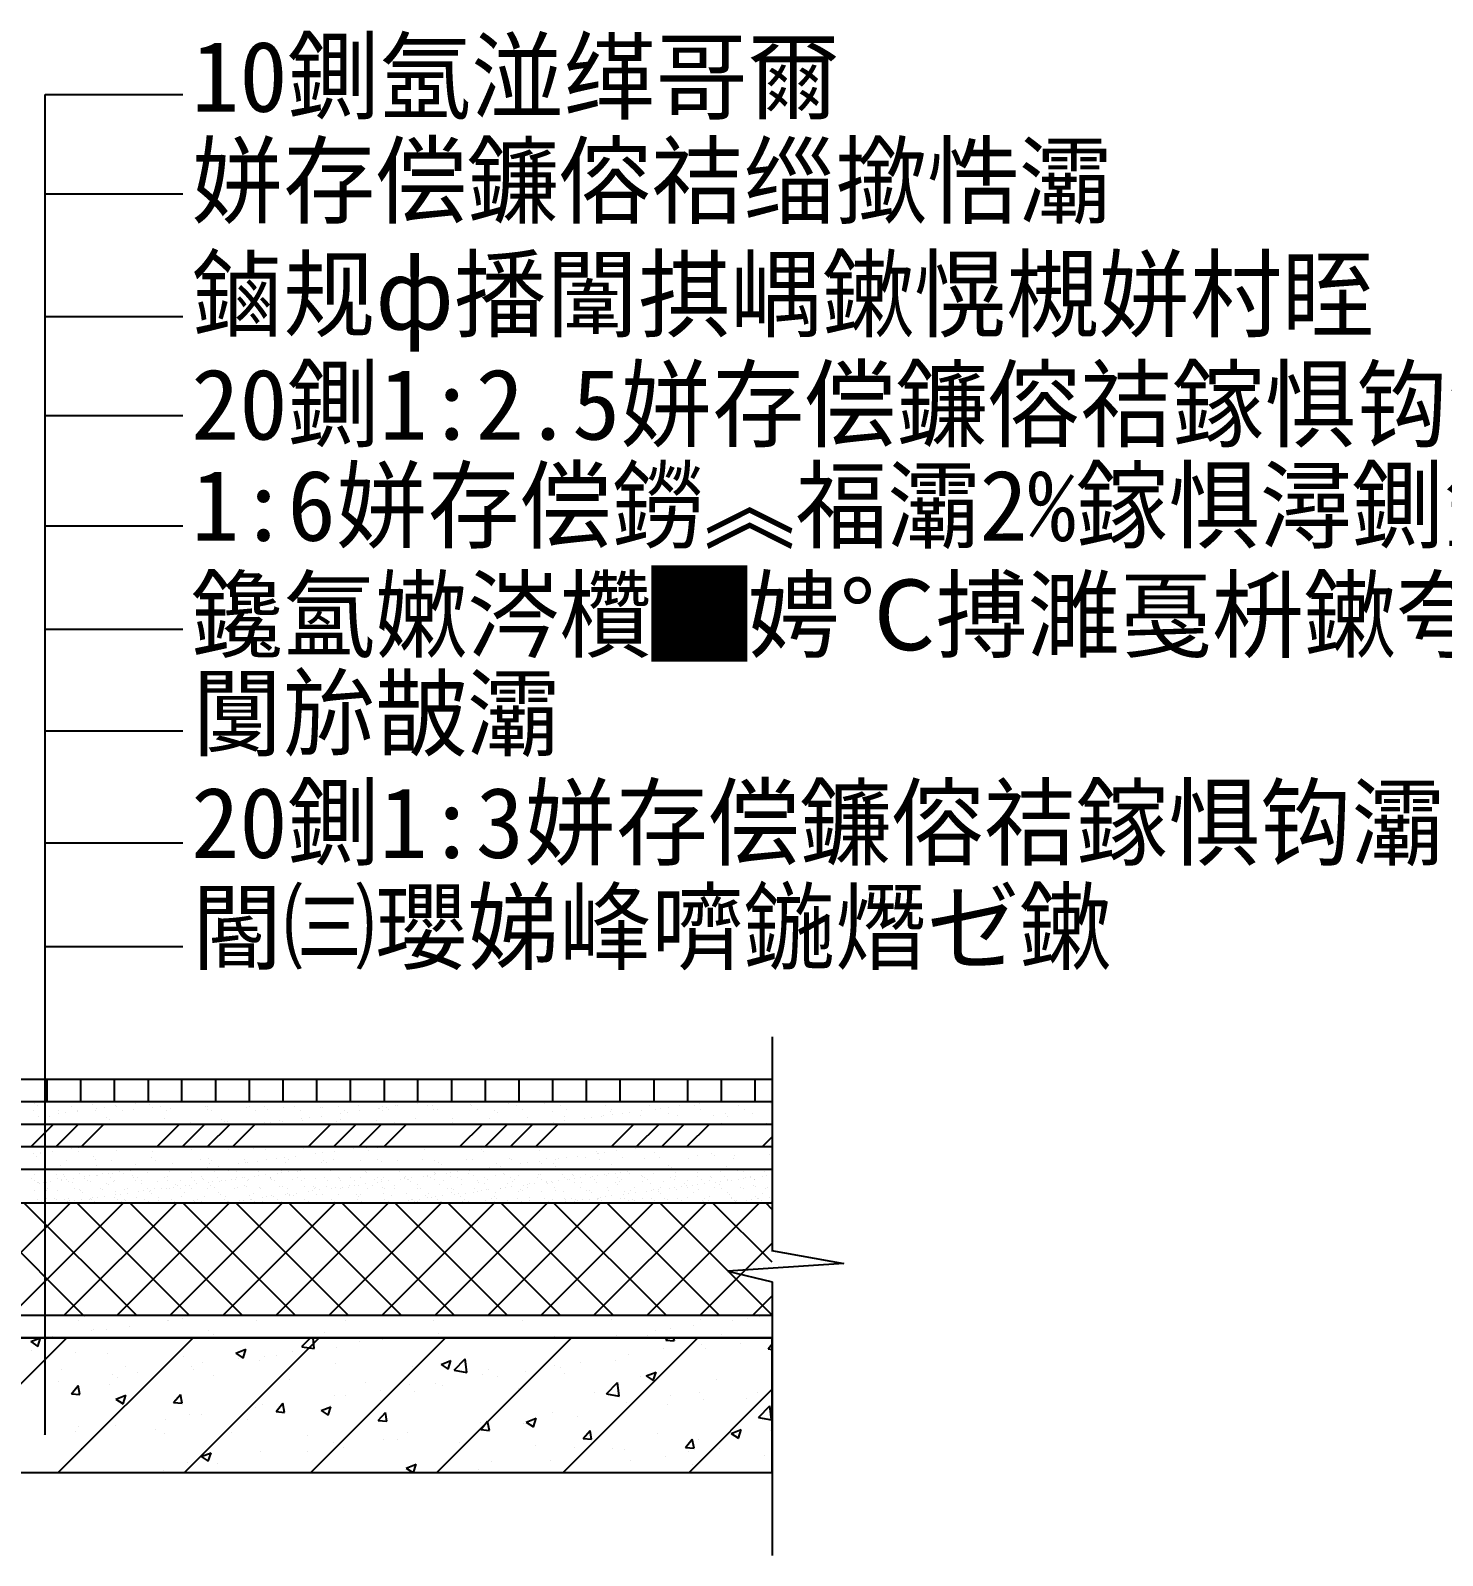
# Model space of a CAD drawing. Header units: metres. Extents: x 0 to 260, y 0 to 184.
# Drawn here: x 32.9 to 87.2, y 79.9 to 138.5 of the extents above; entities that cross this region are included whole.
import ezdxf

# ---------------------------------------------------------------- set-up
doc = ezdxf.new("R2010")
doc.units = ezdxf.units.M
doc.layers.add(' ', color=7, linetype='Continuous')

msp = doc.modelspace()

# ---------------------------------------------------------------- linework, layer by layer
for p, q in [((33.46, 84.57), (33.46, 136.09)), ((33.46, 136.09), (38.76, 136.09)), ((33.46, 132.27), (38.76, 132.27)), ((33.46, 127.55), (38.76, 127.55)), ((33.46, 123.74), (38.76, 123.74)), ((33.46, 119.51), (38.76, 119.51)), ((33.46, 115.53), (38.76, 115.53)), ((33.46, 111.63), (38.76, 111.63)), ((33.46, 107.32), (38.76, 107.32)), ((33.46, 103.34), (38.76, 103.34)), ((61.41, 99.86), (61.41, 91.64)), ((10.01, 98.24), (61.41, 98.24)), ((33.53, 98.25), (33.53, 97.41)), ((33.53, 98.25), (33.53, 97.41)), ((34.82, 98.25), (34.82, 97.41)), ((36.12, 98.25), (36.12, 97.41)), ((37.42, 98.25), (37.42, 97.41)), ((38.71, 98.25), (38.71, 97.41)), ((40.01, 98.25), (40.01, 97.41)), ((41.3, 98.25), (41.3, 97.41)), ((42.6, 98.25), (42.6, 97.41)), ((43.9, 98.25), (43.9, 97.41)), ((45.19, 98.25), (45.19, 97.41)), ((46.49, 98.25), (46.49, 97.41)), ((47.78, 98.25), (47.78, 97.41)), ((49.08, 98.25), (49.08, 97.41)), ((50.38, 98.25), (50.38, 97.41)), ((51.67, 98.25), (51.67, 97.41)), ((52.97, 98.25), (52.97, 97.41)), ((54.26, 98.25), (54.26, 97.41)), ((55.56, 98.25), (55.56, 97.41)), ((56.86, 98.25), (56.86, 97.41)), ((58.15, 98.25), (58.15, 97.41)), ((59.45, 98.25), (59.45, 97.41)), ((60.74, 98.25), (60.74, 97.41)), ((10.01, 97.38), (61.41, 97.38)), ((33.06, 97.32), (33.06, 97.32)), ((36.92, 97.3), (36.92, 97.3)), ((37.21, 97.34), (37.21, 97.34)), ((47.76, 97.31), (47.76, 97.31)), ((48.05, 97.35), (48.05, 97.35)), ((54.15, 97.34), (54.15, 97.34)), ((55.59, 97.36), (55.59, 97.36)), ((56.93, 97.37), (56.93, 97.37)), ((56.99, 97.35), (56.99, 97.35)), ((58.61, 97.32), (58.61, 97.32)), ((58.89, 97.36), (58.89, 97.36)), ((61.35, 97.3), (61.35, 97.3)), ((33.02, 97.03), (33.02, 97.03)), ((33.16, 97.22), (33.16, 97.22)), ((33.22, 96.82), (33.22, 96.82)), ((33.64, 96.79), (33.64, 96.79)), ((33.97, 96.92), (33.97, 96.92)), ((33.98, 97.03), (33.98, 97.03)), ((34.25, 96.95), (34.25, 96.95)), ((34.49, 97.18), (34.49, 97.18)), ((34.7, 97.01), (34.7, 97.01)), ((34.72, 97.03), (34.72, 97.03)), ((35.29, 97.27), (35.29, 97.27)), ((35.38, 97.03), (35.38, 97.03)), ((35.44, 97.11), (35.44, 97.11)), ((35.73, 97.15), (35.73, 97.15)), ((35.84, 96.77), (35.84, 96.77)), ((36.18, 97.21), (36.18, 97.21)), ((36.2, 97.19), (36.2, 97.19)), ((36.43, 97.04), (36.43, 97.04)), ((36.86, 97.08), (36.86, 97.08)), ((37.49, 97.25), (37.49, 97.25)), ((37.59, 97.16), (37.59, 97.16)), ((37.91, 97.19), (37.91, 97.19)), ((38.06, 96.72), (38.06, 96.72)), ((38.14, 97.04), (38.14, 97.04)), ((38.3, 97.1), (38.3, 97.1)), ((39.62, 97.19), (39.62, 97.19)), ((39.7, 97.09), (39.7, 97.09)), ((39.71, 97.2), (39.71, 97.2)), ((39.85, 97.04), (39.85, 97.04)), ((41.19, 97.14), (41.19, 97.14)), ((41.33, 97.19), (41.33, 97.19)), ((41.56, 97.05), (41.56, 97.05)), ((41.91, 97.18), (41.91, 97.18)), ((42.01, 97.09), (42.01, 97.09)), ((42.62, 97.16), (42.62, 97.16)), ((43.04, 97.2), (43.04, 97.2)), ((43.27, 97.05), (43.27, 97.05)), ((43.33, 96.73), (43.33, 96.73)), ((43.62, 96.77), (43.62, 96.77)), ((44.03, 97.16), (44.03, 97.16)), ((44.07, 96.82), (44.07, 96.82)), ((44.14, 97.13), (44.14, 97.13)), ((44.74, 97.2), (44.74, 97.2)), ((44.81, 96.92), (44.81, 96.92)), ((44.98, 97.05), (44.98, 97.05)), ((45.1, 96.96), (45.1, 96.96)), ((45.51, 97.21), (45.51, 97.21)), ((45.54, 97.02), (45.54, 97.02)), ((46.29, 97.12), (46.29, 97.12)), ((46.33, 97.12), (46.33, 97.12)), ((46.43, 97.02), (46.43, 97.02)), ((46.45, 97.2), (46.45, 97.2)), ((46.57, 97.15), (46.57, 97.15)), ((46.68, 97.06), (46.68, 97.06)), ((46.94, 97.23), (46.94, 97.23)), ((47.02, 97.21), (47.02, 97.21)), ((48.16, 97.21), (48.16, 97.21)), ((48.35, 97.22), (48.35, 97.22)), ((48.39, 97.06), (48.39, 97.06)), ((48.56, 97.07), (48.56, 97.07)), ((49.12, 96.73), (49.12, 96.73)), ((49.83, 97.27), (49.83, 97.27)), ((49.87, 97.21), (49.87, 97.21)), ((50.1, 97.06), (50.1, 97.06)), ((50.53, 96.72), (50.53, 96.72)), ((50.75, 97.05), (50.75, 97.05)), ((50.86, 96.96), (50.86, 96.96)), ((51.27, 97.29), (51.27, 97.29)), ((51.58, 97.21), (51.58, 97.21)), ((51.81, 97.07), (51.81, 97.07)), ((52.01, 96.78), (52.01, 96.78)), ((52.67, 97.29), (52.67, 97.29)), ((52.98, 97), (52.98, 97)), ((53.29, 97.22), (53.29, 97.22)), ((53.44, 96.8), (53.44, 96.8)), ((53.52, 97.07), (53.52, 97.07)), ((54.18, 96.73), (54.18, 96.73)), ((54.46, 96.77), (54.46, 96.77)), ((54.85, 96.79), (54.85, 96.79)), ((54.91, 96.83), (54.91, 96.83)), ((55, 97.22), (55, 97.22)), ((55.18, 96.98), (55.18, 96.98)), ((55.23, 97.07), (55.23, 97.07)), ((55.28, 96.89), (55.28, 96.89)), ((55.65, 96.93), (55.65, 96.93)), ((55.94, 96.97), (55.94, 96.97)), ((56.33, 96.84), (56.33, 96.84)), ((56.39, 97.03), (56.39, 97.03)), ((56.7, 97.22), (56.7, 97.22)), ((56.94, 97.08), (56.94, 97.08)), ((57.13, 97.12), (57.13, 97.12)), ((57.41, 96.93), (57.41, 96.93)), ((57.42, 97.16), (57.42, 97.16)), ((57.76, 96.86), (57.76, 96.86)), ((57.86, 97.22), (57.86, 97.22)), ((58.41, 97.23), (58.41, 97.23)), ((58.64, 97.08), (58.64, 97.08)), ((59.17, 96.85), (59.17, 96.85)), ((59.6, 96.91), (59.6, 96.91)), ((59.7, 96.82), (59.7, 96.82)), ((60.12, 97.23), (60.12, 97.23)), ((60.35, 97.08), (60.35, 97.08)), ((60.65, 96.91), (60.65, 96.91)), ((10.01, 96.51), (61.41, 96.51)), ((32.92, 95.65), (33.46, 96.19)), ((33.46, 96.19), (33.78, 96.51)), ((33.89, 95.65), (34.75, 96.51)), ((34.72, 96.52), (34.72, 96.52)), ((34.86, 95.65), (35.72, 96.51)), ((35.94, 96.68), (35.94, 96.68)), ((36.16, 96.54), (36.16, 96.54)), ((37.56, 96.53), (37.56, 96.53)), ((37.77, 95.65), (38.63, 96.51)), ((38.74, 95.65), (39.6, 96.51)), ((39.04, 96.58), (39.04, 96.58)), ((39.71, 95.65), (40.57, 96.51)), ((40.26, 96.7), (40.26, 96.7)), ((40.36, 96.61), (40.36, 96.61)), ((40.48, 96.6), (40.48, 96.6)), ((40.68, 96.51), (40.68, 96.51)), ((40.68, 95.65), (41.54, 96.51)), ((41.86, 96.53), (41.86, 96.53)), ((41.88, 96.59), (41.88, 96.59)), ((42.14, 96.57), (42.14, 96.57)), ((42.39, 96.52), (42.39, 96.52)), ((42.49, 96.65), (42.49, 96.65)), ((42.59, 96.63), (42.59, 96.63)), ((43.36, 96.65), (43.36, 96.65)), ((43.59, 95.65), (44.45, 96.51)), ((44.1, 96.52), (44.1, 96.52)), ((44.56, 95.65), (45.42, 96.51)), ((44.68, 96.63), (44.68, 96.63)), ((44.78, 96.54), (44.78, 96.54)), ((44.8, 96.67), (44.8, 96.67)), ((45.53, 95.65), (46.39, 96.51)), ((45.81, 96.52), (45.81, 96.52)), ((46.2, 96.66), (46.2, 96.66)), ((46.5, 95.65), (47.36, 96.51)), ((46.91, 96.59), (46.91, 96.59)), ((47.52, 96.53), (47.52, 96.53)), ((47.69, 96.71), (47.69, 96.71)), ((49.11, 96.57), (49.11, 96.57)), ((49.23, 96.53), (49.23, 96.53)), ((49.41, 95.65), (50.27, 96.51)), ((50.38, 95.65), (51.24, 96.51)), ((50.93, 96.53), (50.93, 96.53)), ((51.33, 96.52), (51.33, 96.52)), ((51.35, 95.65), (52.21, 96.51)), ((52.32, 95.65), (53.18, 96.51)), ((52.64, 96.54), (52.64, 96.54)), ((52.7, 96.54), (52.7, 96.54)), ((52.99, 96.58), (52.99, 96.58)), ((53.43, 96.64), (53.43, 96.64)), ((54.35, 96.54), (54.35, 96.54)), ((55.23, 95.65), (56.09, 96.51)), ((56.06, 96.54), (56.06, 96.54)), ((56.2, 95.65), (57.06, 96.51)), ((57.17, 95.65), (58.03, 96.51)), ((57.77, 96.54), (57.77, 96.54)), ((58.13, 95.65), (59, 96.51)), ((59.48, 96.55), (59.48, 96.55)), ((61.19, 96.55), (61.19, 96.55)), ((10.01, 95.65), (61.41, 95.65)), ((34.47, 95.56), (34.47, 95.56)), ((34.76, 95.6), (34.76, 95.6)), ((37.06, 95.65), (37.06, 95.65)), ((41.48, 95.58), (41.48, 95.58)), ((43.4, 95.59), (43.4, 95.59)), ((43.61, 95.62), (43.61, 95.62)), ((44.83, 95.61), (44.83, 95.61)), ((45.32, 95.57), (45.32, 95.57)), ((45.6, 95.61), (45.6, 95.61)), ((45.81, 95.6), (45.81, 95.6)), ((46.24, 95.6), (46.24, 95.6)), ((48.03, 95.55), (48.03, 95.55)), ((56.16, 95.58), (56.16, 95.58)), ((56.45, 95.61), (56.45, 95.61)), ((61.04, 95.65), (61.41, 96.02)), ((33, 95.37), (33, 95.37)), ((33.12, 95.28), (33.12, 95.28)), ((33.27, 95.41), (33.27, 95.41)), ((33.28, 95.4), (33.28, 95.4)), ((33.73, 95.46), (33.73, 95.46)), ((34.29, 95.13), (34.29, 95.13)), ((34.76, 95.46), (34.76, 95.46)), ((35.31, 95.26), (35.31, 95.26)), ((35.41, 95.16), (35.41, 95.16)), ((36, 95.13), (36, 95.13)), ((36.19, 95.48), (36.19, 95.48)), ((36.93, 94.97), (36.93, 94.97)), ((37.54, 95.21), (37.54, 95.21)), ((37.6, 95.47), (37.6, 95.47)), ((37.71, 95.13), (37.71, 95.13)), ((38.37, 94.98), (38.37, 94.98)), ((39.08, 95.53), (39.08, 95.53)), ((39.42, 95.14), (39.42, 95.14)), ((39.73, 95.19), (39.73, 95.19)), ((39.77, 94.98), (39.77, 94.98)), ((39.84, 95.1), (39.84, 95.1)), ((40.51, 95.54), (40.51, 95.54)), ((40.89, 94.98), (40.89, 94.98)), ((41.13, 95.14), (41.13, 95.14)), ((41.17, 95.02), (41.17, 95.02)), ((41.26, 95.03), (41.26, 95.03)), ((41.62, 95.08), (41.62, 95.08)), ((41.92, 95.54), (41.92, 95.54)), ((41.96, 95.14), (41.96, 95.14)), ((42.36, 95.18), (42.36, 95.18)), ((42.65, 95.22), (42.65, 95.22)), ((42.69, 95.05), (42.69, 95.05)), ((42.83, 95.14), (42.83, 95.14)), ((43.09, 95.28), (43.09, 95.28)), ((43.84, 95.37), (43.84, 95.37)), ((44.1, 95.04), (44.1, 95.04)), ((44.13, 95.41), (44.13, 95.41)), ((44.16, 95.12), (44.16, 95.12)), ((44.26, 95.03), (44.26, 95.03)), ((44.54, 95.15), (44.54, 95.15)), ((44.57, 95.47), (44.57, 95.47)), ((45.58, 95.1), (45.58, 95.1)), ((45.91, 95.51), (45.91, 95.51)), ((46.25, 95.15), (46.25, 95.15)), ((46.39, 95.07), (46.39, 95.07)), ((47.01, 95.11), (47.01, 95.11)), ((47.96, 95.15), (47.96, 95.15)), ((48.42, 95.11), (48.42, 95.11)), ((48.58, 95.05), (48.58, 95.05)), ((48.68, 94.96), (48.68, 94.96)), ((49.67, 95.16), (49.67, 95.16)), ((49.9, 95.16), (49.9, 95.16)), ((50.23, 95.54), (50.23, 95.54)), ((50.33, 95.44), (50.33, 95.44)), ((50.81, 95.01), (50.81, 95.01)), ((51.33, 95.18), (51.33, 95.18)), ((51.38, 95.16), (51.38, 95.16)), ((51.73, 94.99), (51.73, 94.99)), ((52.02, 95.03), (52.02, 95.03)), ((52.46, 95.49), (52.46, 95.49)), ((52.46, 95.09), (52.46, 95.09)), ((52.55, 94.99), (52.55, 94.99)), ((52.74, 95.17), (52.74, 95.17)), ((53, 94.99), (53, 94.99)), ((53.09, 95.16), (53.09, 95.16)), ((53.21, 95.19), (53.21, 95.19)), ((53.49, 95.22), (53.49, 95.22)), ((53.94, 95.28), (53.94, 95.28)), ((54.22, 95.22), (54.22, 95.22)), ((54.65, 95.47), (54.65, 95.47)), ((54.68, 95.38), (54.68, 95.38)), ((54.75, 95.38), (54.75, 95.38)), ((54.79, 95.16), (54.79, 95.16)), ((54.97, 95.42), (54.97, 95.42)), ((55.41, 95.48), (55.41, 95.48)), ((55.66, 95.24), (55.66, 95.24)), ((56.5, 95.17), (56.5, 95.17)), ((56.88, 95.42), (56.88, 95.42)), ((57.06, 95.24), (57.06, 95.24)), ((58.21, 95.17), (58.21, 95.17)), ((58.54, 95.29), (58.54, 95.29)), ((59.08, 95.4), (59.08, 95.4)), ((59.18, 95.31), (59.18, 95.31)), ((59.92, 95.17), (59.92, 95.17)), ((59.98, 95.31), (59.98, 95.31)), ((61.3, 95.35), (61.3, 95.35)), ((61.38, 95.3), (61.38, 95.3)), ((10.01, 94.78), (61.41, 94.78)), ((32.92, 94.43), (32.92, 94.43)), ((33.05, 94.59), (33.05, 94.59)), ((33.89, 94.58), (33.89, 94.58)), ((33.94, 94.43), (33.94, 94.43)), ((34.05, 94.92), (34.05, 94.92)), ((34.11, 94.38), (34.11, 94.38)), ((34.16, 94.57), (34.16, 94.57)), ((34.22, 94.51), (34.22, 94.51)), ((34.28, 94.4), (34.28, 94.4)), ((34.54, 94.43), (34.54, 94.43)), ((34.78, 94.62), (34.78, 94.62)), ((34.97, 94.43), (34.97, 94.43)), ((34.99, 94.49), (34.99, 94.49)), ((35.16, 94.52), (35.16, 94.52)), ((35.43, 94.55), (35.43, 94.55)), ((35.45, 94.91), (35.45, 94.91)), ((35.49, 94.54), (35.49, 94.54)), ((35.65, 94.63), (35.65, 94.63)), ((35.88, 94.61), (35.88, 94.61)), ((35.99, 94.44), (35.99, 94.44)), ((36.05, 94.63), (36.05, 94.63)), ((36.32, 94.67), (36.32, 94.67)), ((36.49, 94.62), (36.49, 94.62)), ((36.76, 94.73), (36.76, 94.73)), ((36.81, 94.53), (36.81, 94.53)), ((36.87, 94.47), (36.87, 94.47)), ((36.94, 94.75), (36.94, 94.75)), ((37.02, 94.44), (37.02, 94.44)), ((37.38, 94.65), (37.38, 94.65)), ((37.86, 94.76), (37.86, 94.76)), ((38.04, 94.44), (38.04, 94.44)), ((38.15, 94.5), (38.15, 94.5)), ((38.24, 94.67), (38.24, 94.67)), ((39.07, 94.44), (39.07, 94.44)), ((39.08, 94.66), (39.08, 94.66)), ((39.41, 94.79), (39.41, 94.79)), ((39.46, 94.49), (39.46, 94.49)), ((39.53, 94.43), (39.53, 94.43)), ((39.55, 94.37), (39.55, 94.37)), ((39.69, 94.83), (39.69, 94.83)), ((39.97, 94.69), (39.97, 94.69)), ((40.09, 94.44), (40.09, 94.44)), ((40.14, 94.89), (40.14, 94.89)), ((40.45, 94.78), (40.45, 94.78)), ((40.51, 94.72), (40.51, 94.72)), ((40.61, 94.38), (40.61, 94.38)), ((40.78, 94.4), (40.78, 94.4)), ((40.8, 94.46), (40.8, 94.46)), ((40.83, 94.7), (40.83, 94.7)), ((41.05, 94.44), (41.05, 94.44)), ((41.12, 94.44), (41.12, 94.44)), ((41.28, 94.4), (41.28, 94.4)), ((41.5, 94.5), (41.5, 94.5)), ((41.67, 94.7), (41.67, 94.7)), ((41.67, 94.52), (41.67, 94.52)), ((41.79, 94.75), (41.79, 94.75)), ((41.94, 94.56), (41.94, 94.56)), ((42.12, 94.45), (42.12, 94.45)), ((42.14, 94.45), (42.14, 94.45)), ((42.14, 94.41), (42.14, 94.41)), ((42.18, 94.39), (42.18, 94.39)), ((42.38, 94.61), (42.38, 94.61)), ((42.56, 94.73), (42.56, 94.73)), ((42.56, 94.64), (42.56, 94.64)), ((42.82, 94.67), (42.82, 94.67)), ((42.98, 94.4), (42.98, 94.4)), ((43.11, 94.74), (43.11, 94.74)), ((43.17, 94.68), (43.17, 94.68)), ((43.17, 94.45), (43.17, 94.45)), ((43.27, 94.73), (43.27, 94.73)), ((43.42, 94.74), (43.42, 94.74)), ((43.44, 94.75), (43.44, 94.75)), ((43.45, 94.42), (43.45, 94.42)), ((43.87, 94.43), (43.87, 94.43)), ((44.19, 94.45), (44.19, 94.45)), ((44.27, 94.74), (44.27, 94.74)), ((44.44, 94.71), (44.44, 94.71)), ((44.73, 94.45), (44.73, 94.45)), ((44.77, 94.41), (44.77, 94.41)), ((45.16, 94.77), (45.16, 94.77)), ((45.22, 94.45), (45.22, 94.45)), ((45.57, 94.44), (45.57, 94.44)), ((45.76, 94.7), (45.76, 94.7)), ((45.82, 94.64), (45.82, 94.64)), ((46.02, 94.78), (46.02, 94.78)), ((46.11, 94.38), (46.11, 94.38)), ((46.24, 94.45), (46.24, 94.45)), ((46.38, 94.37), (46.38, 94.37)), ((46.46, 94.47), (46.46, 94.47)), ((46.86, 94.78), (46.86, 94.78)), ((47.1, 94.67), (47.1, 94.67)), ((47.12, 94.38), (47.12, 94.38)), ((47.27, 94.46), (47.27, 94.46)), ((47.29, 94.41), (47.29, 94.41)), ((47.32, 94.48), (47.32, 94.48)), ((47.41, 94.37), (47.41, 94.37)), ((47.43, 94.37), (47.43, 94.37)), ((47.56, 94.44), (47.56, 94.44)), ((48, 94.5), (48, 94.5)), ((48.17, 94.48), (48.17, 94.48)), ((48.18, 94.52), (48.18, 94.52)), ((48.29, 94.46), (48.29, 94.46)), ((48.42, 94.66), (48.42, 94.66)), ((48.43, 94.37), (48.43, 94.37)), ((48.44, 94.56), (48.44, 94.56)), ((48.48, 94.6), (48.48, 94.6)), ((48.89, 94.62), (48.89, 94.62)), ((49.05, 94.51), (49.05, 94.51)), ((49.06, 94.64), (49.06, 94.64)), ((49.32, 94.46), (49.32, 94.46)), ((49.33, 94.68), (49.33, 94.68)), ((49.46, 94.37), (49.46, 94.37)), ((49.75, 94.63), (49.75, 94.63)), ((49.78, 94.73), (49.78, 94.73)), ((49.92, 94.52), (49.92, 94.52)), ((49.95, 94.76), (49.95, 94.76)), ((50.25, 94.8), (50.25, 94.8)), ((50.34, 94.46), (50.34, 94.46)), ((50.48, 94.37), (50.48, 94.37)), ((50.54, 94.84), (50.54, 94.84)), ((50.76, 94.52), (50.76, 94.52)), ((50.98, 94.89), (50.98, 94.89)), ((51.07, 94.62), (51.07, 94.62)), ((51.13, 94.56), (51.13, 94.56)), ((51.37, 94.46), (51.37, 94.46)), ((51.51, 94.37), (51.51, 94.37)), ((51.65, 94.55), (51.65, 94.55)), ((52.39, 94.46), (52.39, 94.46)), ((52.41, 94.59), (52.41, 94.59)), ((52.51, 94.56), (52.51, 94.56)), ((52.53, 94.38), (52.53, 94.38)), ((53.1, 94.89), (53.1, 94.89)), ((53.35, 94.56), (53.35, 94.56)), ((53.42, 94.47), (53.42, 94.47)), ((53.56, 94.38), (53.56, 94.38)), ((53.62, 94.39), (53.62, 94.39)), ((53.72, 94.57), (53.72, 94.57)), ((53.78, 94.52), (53.78, 94.52)), ((53.8, 94.41), (53.8, 94.41)), ((54.06, 94.45), (54.06, 94.45)), ((54.24, 94.59), (54.24, 94.59)), ((54.44, 94.47), (54.44, 94.47)), ((54.51, 94.51), (54.51, 94.51)), ((54.58, 94.38), (54.58, 94.38)), ((54.68, 94.53), (54.68, 94.53)), ((54.95, 94.56), (54.95, 94.56)), ((55.06, 94.55), (55.06, 94.55)), ((55.1, 94.6), (55.1, 94.6)), ((55.23, 94.94), (55.23, 94.94)), ((55.4, 94.62), (55.4, 94.62)), ((55.47, 94.47), (55.47, 94.47)), ((55.57, 94.65), (55.57, 94.65)), ((55.61, 94.38), (55.61, 94.38)), ((55.84, 94.68), (55.84, 94.68)), ((55.94, 94.6), (55.94, 94.6)), ((56.28, 94.74), (56.28, 94.74)), ((56.38, 94.53), (56.38, 94.53)), ((56.44, 94.48), (56.44, 94.48)), ((56.45, 94.76), (56.45, 94.76)), ((56.49, 94.47), (56.49, 94.47)), ((56.63, 94.38), (56.63, 94.38)), ((56.83, 94.63), (56.83, 94.63)), ((57.43, 94.92), (57.43, 94.92)), ((57.43, 94.77), (57.43, 94.77)), ((57.52, 94.47), (57.52, 94.47)), ((57.53, 94.83), (57.53, 94.83)), ((57.66, 94.39), (57.66, 94.39)), ((57.69, 94.64), (57.69, 94.64)), ((57.71, 94.51), (57.71, 94.51)), ((58.54, 94.64), (58.54, 94.64)), ((58.54, 94.48), (58.54, 94.48)), ((58.68, 94.39), (58.68, 94.39)), ((59.03, 94.49), (59.03, 94.49)), ((59.09, 94.44), (59.09, 94.44)), ((59.43, 94.67), (59.43, 94.67)), ((59.57, 94.48), (59.57, 94.48)), ((59.65, 94.87), (59.65, 94.87)), ((59.71, 94.39), (59.71, 94.39)), ((60.02, 94.78), (60.02, 94.78)), ((60.08, 94.73), (60.08, 94.73)), ((60.13, 94.39), (60.13, 94.39)), ((60.29, 94.68), (60.29, 94.68)), ((60.3, 94.42), (60.3, 94.42)), ((60.37, 94.46), (60.37, 94.46)), ((60.57, 94.45), (60.57, 94.45)), ((60.59, 94.48), (60.59, 94.48)), ((60.72, 94.79), (60.72, 94.79)), ((60.73, 94.39), (60.73, 94.39)), ((60.73, 94.37), (60.73, 94.37)), ((61.02, 94.51), (61.02, 94.51)), ((61.1, 94.8), (61.1, 94.8)), ((61.13, 94.68), (61.13, 94.68)), ((61.19, 94.53), (61.19, 94.53)), ((61.36, 94.75), (61.36, 94.75)), ((61.38, 94.84), (61.38, 94.84)), ((33.05, 94.34), (33.05, 94.34)), ((33.07, 93.95), (33.07, 93.95)), ((33.17, 94.28), (33.17, 94.28)), ((33.22, 94.26), (33.22, 94.26)), ((33.23, 94.22), (33.23, 94.22)), ((33.39, 94.28), (33.39, 94.28)), ((33.5, 94.28), (33.5, 94.28)), ((33.51, 93.96), (33.51, 93.96)), ((33.55, 94.02), (33.55, 94.02)), ((33.66, 94.32), (33.66, 94.32)), ((33.92, 93.95), (33.92, 93.95)), ((34.08, 94.34), (34.08, 94.34)), ((34.36, 94.29), (34.36, 94.29)), ((34.5, 94.25), (34.5, 94.25)), ((34.58, 94.02), (34.58, 94.02)), ((34.8, 93.98), (34.8, 93.98)), ((34.83, 93.95), (34.83, 93.95)), ((34.89, 93.9), (34.89, 93.9)), ((35.1, 94.34), (35.1, 94.34)), ((35.2, 94.29), (35.2, 94.29)), ((35.6, 94.03), (35.6, 94.03)), ((35.67, 93.99), (35.67, 93.99)), ((35.82, 94.24), (35.82, 94.24)), ((35.88, 94.18), (35.88, 94.18)), ((36.09, 94.32), (36.09, 94.32)), ((36.13, 94.35), (36.13, 94.35)), ((36.17, 93.92), (36.17, 93.92)), ((36.18, 93.8), (36.18, 93.8)), ((36.35, 93.82), (36.35, 93.82)), ((36.51, 93.99), (36.51, 93.99)), ((36.62, 93.86), (36.62, 93.86)), ((36.63, 94.03), (36.63, 94.03)), ((36.95, 94.33), (36.95, 94.33)), ((37.07, 93.91), (37.07, 93.91)), ((37.15, 94.35), (37.15, 94.35)), ((37.16, 94.21), (37.16, 94.21)), ((37.24, 93.94), (37.24, 93.94)), ((37.4, 94.02), (37.4, 94.02)), ((37.49, 93.91), (37.49, 93.91)), ((37.51, 93.97), (37.51, 93.97)), ((37.55, 93.85), (37.55, 93.85)), ((37.65, 94.03), (37.65, 94.03)), ((37.79, 94.32), (37.79, 94.32)), ((37.95, 94.03), (37.95, 94.03)), ((38.13, 94.05), (38.13, 94.05)), ((38.18, 94.35), (38.18, 94.35)), ((38.26, 94.03), (38.26, 94.03)), ((38.39, 94.09), (38.39, 94.09)), ((38.47, 94.2), (38.47, 94.2)), ((38.54, 94.14), (38.54, 94.14)), ((38.68, 94.36), (38.68, 94.36)), ((38.68, 94.03), (38.68, 94.03)), ((38.82, 93.88), (38.82, 93.88)), ((38.84, 94.15), (38.84, 94.15)), ((39.01, 94.17), (39.01, 94.17)), ((39.1, 94.03), (39.1, 94.03)), ((39.2, 94.35), (39.2, 94.35)), ((39.28, 94.21), (39.28, 94.21)), ((39.7, 94.03), (39.7, 94.03)), ((39.73, 94.26), (39.73, 94.26)), ((39.81, 94.17), (39.81, 94.17)), ((39.9, 94.29), (39.9, 94.29)), ((39.99, 94.06), (39.99, 94.06)), ((40.14, 93.87), (40.14, 93.87)), ((40.16, 94.32), (40.16, 94.32)), ((40.2, 93.81), (40.2, 93.81)), ((40.23, 94.35), (40.23, 94.35)), ((40.39, 94.36), (40.39, 94.36)), ((40.73, 94.04), (40.73, 94.04)), ((40.85, 94.07), (40.85, 94.07)), ((41.13, 94.16), (41.13, 94.16)), ((41.19, 94.1), (41.19, 94.1)), ((41.25, 94.36), (41.25, 94.36)), ((41.48, 93.84), (41.48, 93.84)), ((41.69, 94.07), (41.69, 94.07)), ((41.75, 94.04), (41.75, 94.04)), ((42.28, 94.36), (42.28, 94.36)), ((42.47, 94.13), (42.47, 94.13)), ((42.58, 94.1), (42.58, 94.1)), ((42.69, 93.8), (42.69, 93.8)), ((42.78, 94.04), (42.78, 94.04)), ((42.79, 93.83), (42.79, 93.83)), ((42.86, 93.82), (42.86, 93.82)), ((43.13, 93.86), (43.13, 93.86)), ((43.31, 94.36), (43.31, 94.36)), ((43.44, 94.11), (43.44, 94.11)), ((43.57, 93.92), (43.57, 93.92)), ((43.75, 93.94), (43.75, 93.94)), ((43.78, 94.12), (43.78, 94.12)), ((43.8, 94.04), (43.8, 94.04)), ((43.84, 94.06), (43.84, 94.06)), ((43.89, 93.8), (43.89, 93.8)), ((44.01, 93.98), (44.01, 93.98)), ((44.13, 93.8), (44.13, 93.8)), ((44.29, 94.11), (44.29, 94.11)), ((44.33, 94.36), (44.33, 94.36)), ((44.46, 94.03), (44.46, 94.03)), ((44.63, 94.06), (44.63, 94.06)), ((44.75, 93.81), (44.75, 93.81)), ((44.83, 94.35), (44.83, 94.35)), ((44.83, 94.04), (44.83, 94.04)), ((44.9, 94.09), (44.9, 94.09)), ((45.12, 94.09), (45.12, 94.09)), ((45.18, 94.14), (45.18, 94.14)), ((45.35, 94.15), (45.35, 94.15)), ((45.36, 94.36), (45.36, 94.36)), ((45.45, 93.79), (45.45, 93.79)), ((45.52, 94.17), (45.52, 94.17)), ((45.59, 93.81), (45.59, 93.81)), ((45.78, 94.21), (45.78, 94.21)), ((45.86, 94.04), (45.86, 94.04)), ((46.04, 94.15), (46.04, 94.15)), ((46.23, 94.27), (46.23, 94.27)), ((46.4, 94.29), (46.4, 94.29)), ((46.44, 94.08), (46.44, 94.08)), ((46.48, 93.84), (46.48, 93.84)), ((46.5, 94.02), (46.5, 94.02)), ((46.67, 94.33), (46.67, 94.33)), ((46.88, 94.14), (46.88, 94.14)), ((46.88, 94.05), (46.88, 94.05)), ((47.34, 93.85), (47.34, 93.85)), ((47.49, 94.31), (47.49, 94.31)), ((47.77, 94.18), (47.77, 94.18)), ((47.77, 94.05), (47.77, 94.05)), ((47.91, 94.05), (47.91, 94.05)), ((48.19, 93.85), (48.19, 93.85)), ((48.63, 94.19), (48.63, 94.19)), ((48.76, 94.34), (48.76, 94.34)), ((48.93, 94.05), (48.93, 94.05)), ((49.08, 93.88), (49.08, 93.88)), ((49.09, 94.04), (49.09, 94.04)), ((49.15, 93.98), (49.15, 93.98)), ((49.19, 93.81), (49.19, 93.81)), ((49.37, 93.83), (49.37, 93.83)), ((49.47, 94.18), (49.47, 94.18)), ((49.63, 93.86), (49.63, 93.86)), ((49.94, 93.89), (49.94, 93.89)), ((49.96, 94.05), (49.96, 94.05)), ((50.08, 94.33), (50.08, 94.33)), ((50.08, 93.92), (50.08, 93.92)), ((50.14, 94.27), (50.14, 94.27)), ((50.25, 93.95), (50.25, 93.95)), ((50.36, 94.22), (50.36, 94.22)), ((50.43, 94.01), (50.43, 94.01)), ((50.52, 93.98), (50.52, 93.98)), ((50.78, 93.89), (50.78, 93.89)), ((50.97, 94.04), (50.97, 94.04)), ((50.98, 94.05), (50.98, 94.05)), ((51.14, 94.06), (51.14, 94.06)), ((51.22, 94.23), (51.22, 94.23)), ((51.4, 94.1), (51.4, 94.1)), ((51.42, 94.3), (51.42, 94.3)), ((51.67, 93.92), (51.67, 93.92)), ((51.74, 94), (51.74, 94)), ((51.8, 93.94), (51.8, 93.94)), ((51.85, 94.16), (51.85, 94.16)), ((52.01, 94.06), (52.01, 94.06)), ((52.02, 94.18), (52.02, 94.18)), ((52.07, 94.22), (52.07, 94.22)), ((52.29, 94.21), (52.29, 94.21)), ((52.53, 93.93), (52.53, 93.93)), ((52.73, 94.29), (52.73, 94.29)), ((52.74, 94.27), (52.74, 94.27)), ((52.79, 94.23), (52.79, 94.23)), ((52.91, 94.3), (52.91, 94.3)), ((52.95, 94.25), (52.95, 94.25)), ((53.03, 94.06), (53.03, 94.06)), ((53.08, 93.97), (53.08, 93.97)), ((53.18, 94.33), (53.18, 94.33)), ((53.37, 93.92), (53.37, 93.92)), ((53.82, 94.27), (53.82, 94.27)), ((54.06, 94.06), (54.06, 94.06)), ((54.07, 94.26), (54.07, 94.26)), ((54.26, 93.96), (54.26, 93.96)), ((54.4, 93.96), (54.4, 93.96)), ((54.46, 93.9), (54.46, 93.9)), ((54.66, 94.26), (54.66, 94.26)), ((55.08, 94.06), (55.08, 94.06)), ((55.12, 93.97), (55.12, 93.97)), ((55.39, 94.25), (55.39, 94.25)), ((55.45, 94.19), (55.45, 94.19)), ((55.55, 94.29), (55.55, 94.29)), ((55.7, 93.81), (55.7, 93.81)), ((55.73, 93.93), (55.73, 93.93)), ((55.87, 93.83), (55.87, 93.83)), ((55.96, 93.96), (55.96, 93.96)), ((56.11, 94.06), (56.11, 94.06)), ((56.14, 93.87), (56.14, 93.87)), ((56.41, 94.3), (56.41, 94.3)), ((56.59, 93.93), (56.59, 93.93)), ((56.72, 94.22), (56.72, 94.22)), ((56.76, 93.95), (56.76, 93.95)), ((56.85, 94), (56.85, 94)), ((57.03, 93.98), (57.03, 93.98)), ((57.05, 93.92), (57.05, 93.92)), ((57.11, 93.86), (57.11, 93.86)), ((57.13, 94.07), (57.13, 94.07)), ((57.25, 94.3), (57.25, 94.3)), ((57.47, 94.04), (57.47, 94.04)), ((57.64, 94.07), (57.64, 94.07)), ((57.72, 94.01), (57.72, 94.01)), ((57.91, 94.1), (57.91, 94.1)), ((58.04, 94.21), (58.04, 94.21)), ((58.1, 94.15), (58.1, 94.15)), ((58.14, 94.33), (58.14, 94.33)), ((58.16, 94.07), (58.16, 94.07)), ((58.36, 94.16), (58.36, 94.16)), ((58.39, 93.89), (58.39, 93.89)), ((58.53, 94.18), (58.53, 94.18)), ((58.56, 94), (58.56, 94)), ((58.8, 94.22), (58.8, 94.22)), ((59, 94.34), (59, 94.34)), ((59.18, 94.07), (59.18, 94.07)), ((59.24, 94.28), (59.24, 94.28)), ((59.38, 94.18), (59.38, 94.18)), ((59.42, 94.3), (59.42, 94.3)), ((59.45, 94.03), (59.45, 94.03)), ((59.68, 94.33), (59.68, 94.33)), ((59.71, 93.88), (59.71, 93.88)), ((59.77, 93.82), (59.77, 93.82)), ((59.84, 94.34), (59.84, 94.34)), ((60.21, 94.07), (60.21, 94.07)), ((60.31, 94.05), (60.31, 94.05)), ((60.7, 94.16), (60.7, 94.16)), ((60.76, 94.11), (60.76, 94.11)), ((61.04, 93.85), (61.04, 93.85)), ((61.15, 94.04), (61.15, 94.04)), ((61.23, 94.07), (61.23, 94.07)), ((10.01, 93.49), (61.41, 93.49)), ((30.12, 89.17), (34.44, 93.49)), ((34.93, 89.17), (30.61, 93.49)), ((32.16, 89.17), (36.48, 93.49)), ((36.97, 89.17), (32.65, 93.49)), ((33.18, 93.61), (33.18, 93.61)), ((33.32, 93.52), (33.32, 93.52)), ((33.52, 93.64), (33.52, 93.64)), ((33.84, 93.66), (33.84, 93.66)), ((33.9, 93.61), (33.9, 93.61)), ((33.96, 93.51), (33.96, 93.51)), ((34.2, 89.17), (38.52, 93.49)), ((34.21, 93.61), (34.21, 93.61)), ((34.34, 93.52), (34.34, 93.52)), ((34.38, 93.66), (34.38, 93.66)), ((34.41, 93.56), (34.41, 93.56)), ((34.58, 93.59), (34.58, 93.59)), ((39, 89.17), (34.68, 93.49)), ((34.85, 93.62), (34.85, 93.62)), ((35.18, 93.63), (35.18, 93.63)), ((35.22, 93.65), (35.22, 93.65)), ((35.23, 93.61), (35.23, 93.61)), ((35.3, 93.68), (35.3, 93.68)), ((35.37, 93.52), (35.37, 93.52)), ((35.47, 93.7), (35.47, 93.7)), ((35.73, 93.74), (35.73, 93.74)), ((36.11, 93.68), (36.11, 93.68)), ((36.23, 89.17), (40.55, 93.49)), ((36.26, 93.61), (36.26, 93.61)), ((36.4, 93.52), (36.4, 93.52)), ((36.5, 93.62), (36.5, 93.62)), ((36.56, 93.57), (36.56, 93.57)), ((41.04, 89.17), (36.72, 93.49)), ((36.97, 93.69), (36.97, 93.69)), ((37.28, 93.61), (37.28, 93.61)), ((37.42, 93.52), (37.42, 93.52)), ((37.82, 93.69), (37.82, 93.69)), ((37.83, 93.59), (37.83, 93.59)), ((38.27, 89.17), (42.59, 93.49)), ((38.31, 93.61), (38.31, 93.61)), ((38.45, 93.53), (38.45, 93.53)), ((38.7, 93.72), (38.7, 93.72)), ((43.08, 89.17), (38.76, 93.49)), ((39.15, 93.58), (39.15, 93.58)), ((39.21, 93.53), (39.21, 93.53)), ((39.33, 93.62), (39.33, 93.62)), ((39.47, 93.53), (39.47, 93.53)), ((39.57, 93.73), (39.57, 93.73)), ((40.31, 89.17), (44.63, 93.49)), ((40.36, 93.62), (40.36, 93.62)), ((40.41, 93.73), (40.41, 93.73)), ((40.47, 93.51), (40.47, 93.51)), ((40.49, 93.55), (40.49, 93.55)), ((40.5, 93.53), (40.5, 93.53)), ((45.11, 89.17), (40.79, 93.49)), ((40.92, 93.57), (40.92, 93.57)), ((41.09, 93.59), (41.09, 93.59)), ((41.3, 93.76), (41.3, 93.76)), ((41.35, 93.63), (41.35, 93.63)), ((41.38, 93.62), (41.38, 93.62)), ((41.52, 93.53), (41.52, 93.53)), ((41.8, 93.68), (41.8, 93.68)), ((41.8, 93.54), (41.8, 93.54)), ((41.97, 93.71), (41.97, 93.71)), ((42.16, 93.77), (42.16, 93.77)), ((42.24, 93.74), (42.24, 93.74)), ((42.34, 89.17), (46.66, 93.49)), ((42.41, 93.62), (42.41, 93.62)), ((42.55, 93.53), (42.55, 93.53)), ((47.15, 89.17), (42.83, 93.49)), ((42.85, 93.77), (42.85, 93.77)), ((43, 93.77), (43, 93.77)), ((43.14, 93.51), (43.14, 93.51)), ((43.43, 93.62), (43.43, 93.62)), ((43.57, 93.54), (43.57, 93.54)), ((44.38, 89.17), (48.7, 93.49)), ((44.46, 93.63), (44.46, 93.63)), ((44.46, 93.5), (44.46, 93.5)), ((44.6, 93.54), (44.6, 93.54)), ((49.19, 89.17), (44.87, 93.49)), ((45.2, 93.5), (45.2, 93.5)), ((45.48, 93.63), (45.48, 93.63)), ((45.51, 93.73), (45.51, 93.73)), ((45.62, 93.54), (45.62, 93.54)), ((46.06, 93.51), (46.06, 93.51)), ((46.42, 89.17), (50.74, 93.49)), ((46.51, 93.63), (46.51, 93.63)), ((46.65, 93.54), (46.65, 93.54)), ((46.78, 93.76), (46.78, 93.76)), ((46.9, 93.51), (46.9, 93.51)), ((51.22, 89.17), (46.9, 93.49)), ((46.97, 93.51), (46.97, 93.51)), ((47.42, 93.57), (47.42, 93.57)), ((47.53, 93.63), (47.53, 93.63)), ((47.59, 93.6), (47.59, 93.6)), ((47.67, 93.54), (47.67, 93.54)), ((47.79, 93.54), (47.79, 93.54)), ((47.86, 93.63), (47.86, 93.63)), ((48.1, 93.75), (48.1, 93.75)), ((48.16, 93.69), (48.16, 93.69)), ((48.31, 93.69), (48.31, 93.69)), ((48.45, 89.17), (52.77, 93.49)), ((48.48, 93.71), (48.48, 93.71)), ((48.56, 93.63), (48.56, 93.63)), ((48.65, 93.55), (48.65, 93.55)), ((48.7, 93.54), (48.7, 93.54)), ((48.75, 93.75), (48.75, 93.75)), ((53.26, 89.17), (48.94, 93.49)), ((49.44, 93.72), (49.44, 93.72)), ((49.49, 93.55), (49.49, 93.55)), ((49.58, 93.63), (49.58, 93.63)), ((49.72, 93.55), (49.72, 93.55)), ((50.38, 93.58), (50.38, 93.58)), ((50.49, 89.17), (54.81, 93.49)), ((50.61, 93.64), (50.61, 93.64)), ((50.75, 93.71), (50.75, 93.71)), ((50.75, 93.55), (50.75, 93.55)), ((50.82, 93.65), (50.82, 93.65)), ((55.3, 89.17), (50.98, 93.49)), ((51.24, 93.59), (51.24, 93.59)), ((51.63, 93.64), (51.63, 93.64)), ((51.77, 93.55), (51.77, 93.55)), ((52.09, 93.68), (52.09, 93.68)), ((52.09, 93.59), (52.09, 93.59)), ((52.53, 89.17), (56.85, 93.49)), ((52.66, 93.64), (52.66, 93.64)), ((52.8, 93.55), (52.8, 93.55)), ((52.98, 93.62), (52.98, 93.62)), ((57.33, 89.17), (53.01, 93.49)), ((53.41, 93.67), (53.41, 93.67)), ((53.47, 93.61), (53.47, 93.61)), ((53.48, 93.52), (53.48, 93.52)), ((53.68, 93.64), (53.68, 93.64)), ((53.82, 93.55), (53.82, 93.55)), ((53.84, 93.63), (53.84, 93.63)), ((53.93, 93.58), (53.93, 93.58)), ((54.1, 93.6), (54.1, 93.6)), ((54.37, 93.63), (54.37, 93.63)), ((54.56, 89.17), (58.88, 93.49)), ((54.68, 93.63), (54.68, 93.63)), ((54.71, 93.64), (54.71, 93.64)), ((54.74, 93.64), (54.74, 93.64)), ((54.81, 93.69), (54.81, 93.69)), ((54.85, 93.56), (54.85, 93.56)), ((54.99, 93.72), (54.99, 93.72)), ((59.37, 89.17), (55.05, 93.49)), ((55.25, 93.75), (55.25, 93.75)), ((55.57, 93.66), (55.57, 93.66)), ((55.73, 93.65), (55.73, 93.65)), ((55.87, 93.56), (55.87, 93.56)), ((56.06, 93.63), (56.06, 93.63)), ((56.12, 93.57), (56.12, 93.57)), ((56.43, 93.67), (56.43, 93.67)), ((56.6, 89.17), (60.92, 93.49)), ((56.76, 93.65), (56.76, 93.65)), ((56.9, 93.56), (56.9, 93.56)), ((61.41, 89.17), (57.09, 93.49)), ((57.27, 93.67), (57.27, 93.67)), ((57.4, 93.6), (57.4, 93.6)), ((57.78, 93.65), (57.78, 93.65)), ((57.92, 93.56), (57.92, 93.56)), ((58.16, 93.7), (58.16, 93.7)), ((58.72, 93.59), (58.72, 93.59)), ((58.78, 93.53), (58.78, 93.53)), ((58.81, 93.65), (58.81, 93.65)), ((58.95, 93.56), (58.95, 93.56)), ((59.02, 93.71), (59.02, 93.71)), ((61.41, 91.2), (59.12, 93.49)), ((59.83, 93.65), (59.83, 93.65)), ((59.86, 93.7), (59.86, 93.7)), ((59.97, 93.57), (59.97, 93.57)), ((59.99, 93.52), (59.99, 93.52)), ((60.05, 93.56), (60.05, 93.56)), ((60.43, 93.58), (60.43, 93.58)), ((60.61, 93.6), (60.61, 93.6)), ((60.75, 93.74), (60.75, 93.74)), ((60.86, 93.66), (60.86, 93.66)), ((60.87, 93.64), (60.87, 93.64)), ((61, 93.57), (61, 93.57)), ((61.41, 93.23), (61.16, 93.49)), ((61.32, 93.7), (61.32, 93.7)), ((61.37, 93.55), (61.37, 93.55)), ((58.64, 89.17), (61.41, 91.94)), ((61.39, 91.65), (64.16, 91.15)), ((64.16, 91.15), (59.71, 90.86)), ((59.71, 90.86), (61.41, 90.45)), ((61.41, 90.45), (61.41, 79.93)), ((60.67, 89.17), (61.41, 89.91)), ((10.01, 89.17), (61.41, 89.17)), ((34.96, 89.12), (34.96, 89.12)), ((37.84, 89.16), (37.84, 89.16)), ((39.66, 89.14), (39.66, 89.14)), ((40.64, 89.14), (40.64, 89.14)), ((60.93, 89.1), (60.93, 89.1)), ((61.34, 89.16), (61.34, 89.16)), ((34.74, 88.95), (34.74, 88.95)), ((35.24, 88.56), (35.24, 88.56)), ((35.34, 88.63), (35.34, 88.63)), ((35.81, 88.63), (35.81, 88.63)), ((36.7, 88.75), (36.7, 88.75)), ((38.16, 88.96), (38.16, 88.96)), ((38.19, 88.95), (38.19, 88.95)), ((38.76, 89.02), (38.76, 89.02)), ((39.73, 88.59), (39.73, 88.59)), ((41.58, 88.96), (41.58, 88.96)), ((45, 88.97), (45, 88.97)), ((48.41, 88.98), (48.41, 88.98)), ((51.83, 88.98), (51.83, 88.98)), ((55.25, 88.99), (55.25, 88.99)), ((56.93, 88.57), (56.93, 88.57)), ((57.5, 88.65), (57.5, 88.65)), ((58.39, 88.77), (58.39, 88.77)), ((58.66, 88.99), (58.66, 88.99)), ((59.88, 88.96), (59.88, 88.96)), ((60.45, 89.04), (60.45, 89.04)), ((10.01, 88.3), (61.41, 88.3)), ((61.41, 88.3), (10.04, 88.3)), ((29.12, 83.12), (34.3, 88.3)), ((32.91, 88.15), (33.29, 88.3)), ((32.91, 88.15), (33.18, 87.96)), ((33.18, 87.96), (33.29, 88.3)), ((33.52, 88.24), (33.52, 88.24)), ((33.75, 88.36), (33.75, 88.36)), ((33.97, 83.12), (39.15, 88.3)), ((37.84, 88.28), (37.84, 88.28)), ((38.82, 83.12), (44, 88.3)), ((39.94, 88.41), (39.94, 88.41)), ((43.33, 87.96), (43.66, 88.3)), ((43.33, 87.95), (43.81, 87.88)), ((43.67, 83.12), (48.85, 88.3)), ((43.81, 87.88), (43.77, 88.3)), ((44.19, 88.5), (44.19, 88.5)), ((45.55, 88.17), (45.55, 88.17)), ((46.44, 88.24), (46.44, 88.24)), ((48.52, 83.12), (53.7, 88.3)), ((48.58, 88.46), (48.58, 88.46)), ((53.04, 88.36), (53.04, 88.36)), ((53.37, 83.12), (58.55, 88.3)), ((55.44, 88.38), (55.44, 88.38)), ((56.61, 88.39), (56.61, 88.39)), ((57.32, 88.21), (57.39, 88.3)), ((57.32, 88.21), (57.64, 88.18)), ((57.43, 88.32), (57.43, 88.32)), ((57.65, 88.18), (57.62, 88.3)), ((58.7, 88.03), (58.7, 88.03)), ((59.48, 88.42), (59.48, 88.42)), ((60.21, 88.08), (60.21, 88.08)), ((61.25, 87.87), (61.41, 88.06)), ((61.41, 83.12), (61.41, 88.3)), ((32.92, 87.81), (32.92, 87.81)), ((34.64, 87.73), (34.64, 87.73)), ((35.85, 87.69), (35.85, 87.69)), ((38.78, 87.56), (38.78, 87.56)), ((40.79, 87.71), (41.18, 87.86)), ((40.79, 87.71), (41.07, 87.52)), ((40.9, 87.51), (40.9, 87.51)), ((41.07, 87.52), (41.18, 87.86)), ((41.71, 87.44), (41.71, 87.44)), ((41.89, 87.56), (41.89, 87.56)), ((42.35, 87.62), (42.35, 87.62)), ((42.98, 87.79), (42.98, 87.79)), ((44.66, 87.91), (44.66, 87.91)), ((48.68, 87.27), (49.06, 87.42)), ((48.95, 87.09), (49.06, 87.42)), ((49.18, 87.05), (49.61, 87.49)), ((49.67, 86.97), (49.61, 87.49)), ((54.05, 87.35), (54.05, 87.35)), ((55.37, 87.44), (55.37, 87.44)), ((55.88, 87.65), (55.88, 87.65)), ((57.25, 87.9), (57.25, 87.9)), ((58.83, 87.9), (58.83, 87.9)), ((61.25, 87.87), (61.41, 87.85)), ((34.08, 87.07), (34.08, 87.07)), ((36.06, 86.88), (36.06, 86.88)), ((36.23, 86.76), (36.23, 86.76)), ((36.55, 87.19), (36.55, 87.19)), ((36.55, 87.19), (36.55, 87.19)), ((37.01, 86.95), (37.01, 86.95)), ((39.08, 87.18), (39.08, 87.18)), ((39.15, 87.07), (39.15, 87.07)), ((39.53, 87.33), (39.53, 87.33)), ((39.94, 86.83), (39.94, 86.83)), ((44.64, 87.32), (44.64, 87.32)), ((47.57, 87.19), (47.57, 87.19)), ((48.68, 87.27), (48.95, 87.09)), ((49.18, 87.05), (49.67, 86.97)), ((50.26, 86.88), (50.26, 86.88)), ((50.49, 87.07), (50.49, 87.07)), ((50.85, 86.8), (50.85, 86.8)), ((51.92, 86.99), (51.92, 86.99)), ((53.03, 87.24), (53.03, 87.24)), ((53.29, 87.17), (53.29, 87.17)), ((53.42, 86.94), (53.42, 86.94)), ((56.35, 86.82), (56.35, 86.82)), ((56.56, 86.83), (56.95, 86.98)), ((56.56, 86.83), (56.84, 86.65)), ((56.84, 86.65), (56.95, 86.98)), ((33.45, 86.41), (33.45, 86.41)), ((33.99, 86.6), (33.99, 86.6)), ((34.47, 86.15), (34.73, 86.46)), ((34.8, 86.12), (34.73, 86.46)), ((35.95, 86.52), (35.95, 86.52)), ((42.86, 86.7), (42.86, 86.7)), ((45.79, 86.58), (45.79, 86.58)), ((46.37, 86.26), (46.37, 86.26)), ((47.45, 86.5), (47.45, 86.5)), ((47.65, 86.25), (47.65, 86.25)), ((48.45, 86.53), (48.45, 86.53)), ((48.72, 86.45), (48.72, 86.45)), ((51.65, 86.33), (51.65, 86.33)), ((54.58, 86.21), (54.58, 86.21)), ((55.04, 86.14), (55.46, 86.58)), ((55.53, 86.06), (55.46, 86.58)), ((58.22, 83.12), (61.41, 86.32)), ((58.63, 86.21), (58.63, 86.21)), ((59.28, 86.7), (59.28, 86.7)), ((60.84, 86.19), (60.84, 86.19)), ((61.41, 86.56), (61.41, 86.56)), ((34.47, 86.15), (34.8, 86.12)), ((36.18, 85.94), (36.57, 86.09)), ((36.18, 85.94), (36.46, 85.76)), ((36.46, 85.76), (36.57, 86.09)), ((38.4, 85.81), (38.67, 86.12)), ((38.4, 85.81), (38.73, 85.78)), ((38.73, 85.78), (38.67, 86.12)), ((41.54, 85.62), (41.54, 85.62)), ((41.83, 85.74), (41.83, 85.74)), ((42.34, 85.46), (42.6, 85.78)), ((42.67, 85.43), (42.6, 85.78)), ((44.07, 85.5), (44.45, 85.65)), ((44.34, 85.32), (44.45, 85.65)), ((44.45, 85.7), (44.45, 85.7)), ((44.6, 86.09), (44.6, 86.09)), ((45, 86.08), (45, 86.08)), ((55.04, 86.14), (55.53, 86.06)), ((55.82, 85.82), (55.82, 85.82)), ((57.39, 85.74), (57.39, 85.74)), ((57.51, 86.08), (57.51, 86.08)), ((58.76, 85.92), (58.76, 85.92)), ((60.44, 85.96), (60.44, 85.96)), ((60.89, 85.23), (61.32, 85.68)), ((61.38, 85.15), (61.32, 85.68)), ((38.08, 85.17), (38.08, 85.17)), ((39.01, 85.35), (39.01, 85.35)), ((39.46, 85.35), (39.46, 85.35)), ((41.25, 85.15), (41.25, 85.15)), ((42.34, 85.46), (42.67, 85.43)), ((44.07, 85.5), (44.34, 85.32)), ((46.27, 85.12), (46.54, 85.43)), ((46.27, 85.12), (46.6, 85.09)), ((46.6, 85.09), (46.54, 85.43)), ((50.2, 85.06), (50.2, 85.06)), ((50.21, 84.77), (50.47, 85.09)), ((50.54, 84.74), (50.47, 85.09)), ((51.85, 85.01), (51.85, 85.01)), ((51.95, 85.06), (52.34, 85.21)), ((51.95, 85.06), (52.23, 84.88)), ((52.23, 84.88), (52.34, 85.21)), ((52.97, 85.41), (52.97, 85.41)), ((53.93, 85.28), (53.93, 85.28)), ((60.22, 85.17), (60.22, 85.17)), ((60.89, 85.23), (61.38, 85.15)), ((33.39, 84.59), (33.39, 84.59)), ((34.62, 84.71), (34.62, 84.71)), ((34.76, 84.9), (34.76, 84.9)), ((36.16, 84.94), (36.16, 84.94)), ((37.69, 84.77), (37.69, 84.77)), ((38.05, 84.6), (38.05, 84.6)), ((40.62, 84.65), (40.62, 84.65)), ((43.55, 84.53), (43.55, 84.53)), ((47.38, 84.67), (47.38, 84.67)), ((50.21, 84.77), (50.54, 84.74)), ((50.47, 84.83), (50.47, 84.83)), ((54.14, 84.43), (54.41, 84.74)), ((54.14, 84.43), (54.47, 84.4)), ((54.47, 84.4), (54.41, 84.74)), ((57.02, 84.62), (57.02, 84.62)), ((59.84, 84.62), (60.22, 84.77)), ((59.84, 84.62), (60.11, 84.44)), ((60.11, 84.44), (60.22, 84.77)), ((61.34, 84.73), (61.34, 84.73)), ((34.85, 84.05), (34.85, 84.05)), ((39.46, 83.73), (39.84, 83.88)), ((39.73, 83.55), (39.84, 83.88)), ((41.76, 83.91), (41.76, 83.91)), ((43.56, 83.92), (43.56, 83.92)), ((44.53, 84.26), (44.53, 84.26)), ((44.93, 84.1), (44.93, 84.1)), ((46.47, 84.4), (46.47, 84.4)), ((47.01, 84.37), (47.01, 84.37)), ((49.4, 84.28), (49.4, 84.28)), ((52.33, 84.16), (52.33, 84.16)), ((53.82, 84.08), (53.82, 84.08)), ((55.26, 84.03), (55.26, 84.03)), ((55.75, 83.99), (55.75, 83.99)), ((58.08, 84.08), (58.34, 84.4)), ((58.08, 84.08), (58.41, 84.06)), ((58.19, 83.91), (58.19, 83.91)), ((58.41, 84.05), (58.34, 84.4)), ((58.57, 84.38), (58.57, 84.38)), ((59.4, 84.03), (59.4, 84.03)), ((38.94, 83.52), (38.94, 83.52)), ((39.46, 83.73), (39.73, 83.55)), ((40.09, 83.46), (40.09, 83.46)), ((47.34, 83.29), (47.73, 83.44)), ((47.34, 83.29), (47.6, 83.12)), ((47.62, 83.12), (47.73, 83.44)), ((50.62, 83.53), (50.62, 83.53)), ((52.9, 83.58), (52.9, 83.58)), ((55.95, 83.57), (55.95, 83.57)), ((57.32, 83.75), (57.32, 83.75)), ((58.33, 83.42), (58.33, 83.42)), ((61.12, 83.78), (61.12, 83.78)), ((10.01, 83.12), (61.41, 83.12)), ((10.04, 83.12), (61.41, 83.12)), ((38.01, 83.19), (38.01, 83.19)), ((50.13, 83.23), (50.13, 83.23))]:
    msp.add_line(p, q)

# ---------------------------------------------------------------- texts
at = {"layer": ' '}
for s, p in [('10鍘氬湴缂哥爾', (39.08, 135.42)), ('姘存偿鐮傛祮缁撳悎灞', (39.08, 131.41)), ('鏀规ф播闈掑嵎鏉愰槻姘村眰', (39.08, 127.05)), ('20鍘1:2.5姘存偿鐮傛祮鎵惧钩灞', (39.08, 122.82)), ('1:6姘存偿鐒︽福灞2%鎵惧潯鍘氬害鈮30', (39.08, 118.93)), ('鑱氳嫰涔欑█娉℃搏濉戞枡鏉夸繚娓╁眰', (39.08, 114.73)), ('闅旀皵灞', (39.08, 110.94)), ('20鍘1:3姘存偿鐮傛祮鎵惧钩灞', (39.08, 106.74)), ('閽㈢瓔娣峰嚌鍦熸ゼ鏉', (39.08, 102.73))]:
    msp.add_text(s, height=2.72, dxfattribs=at).set_placement(p)

doc.saveas('drawing.dxf')
